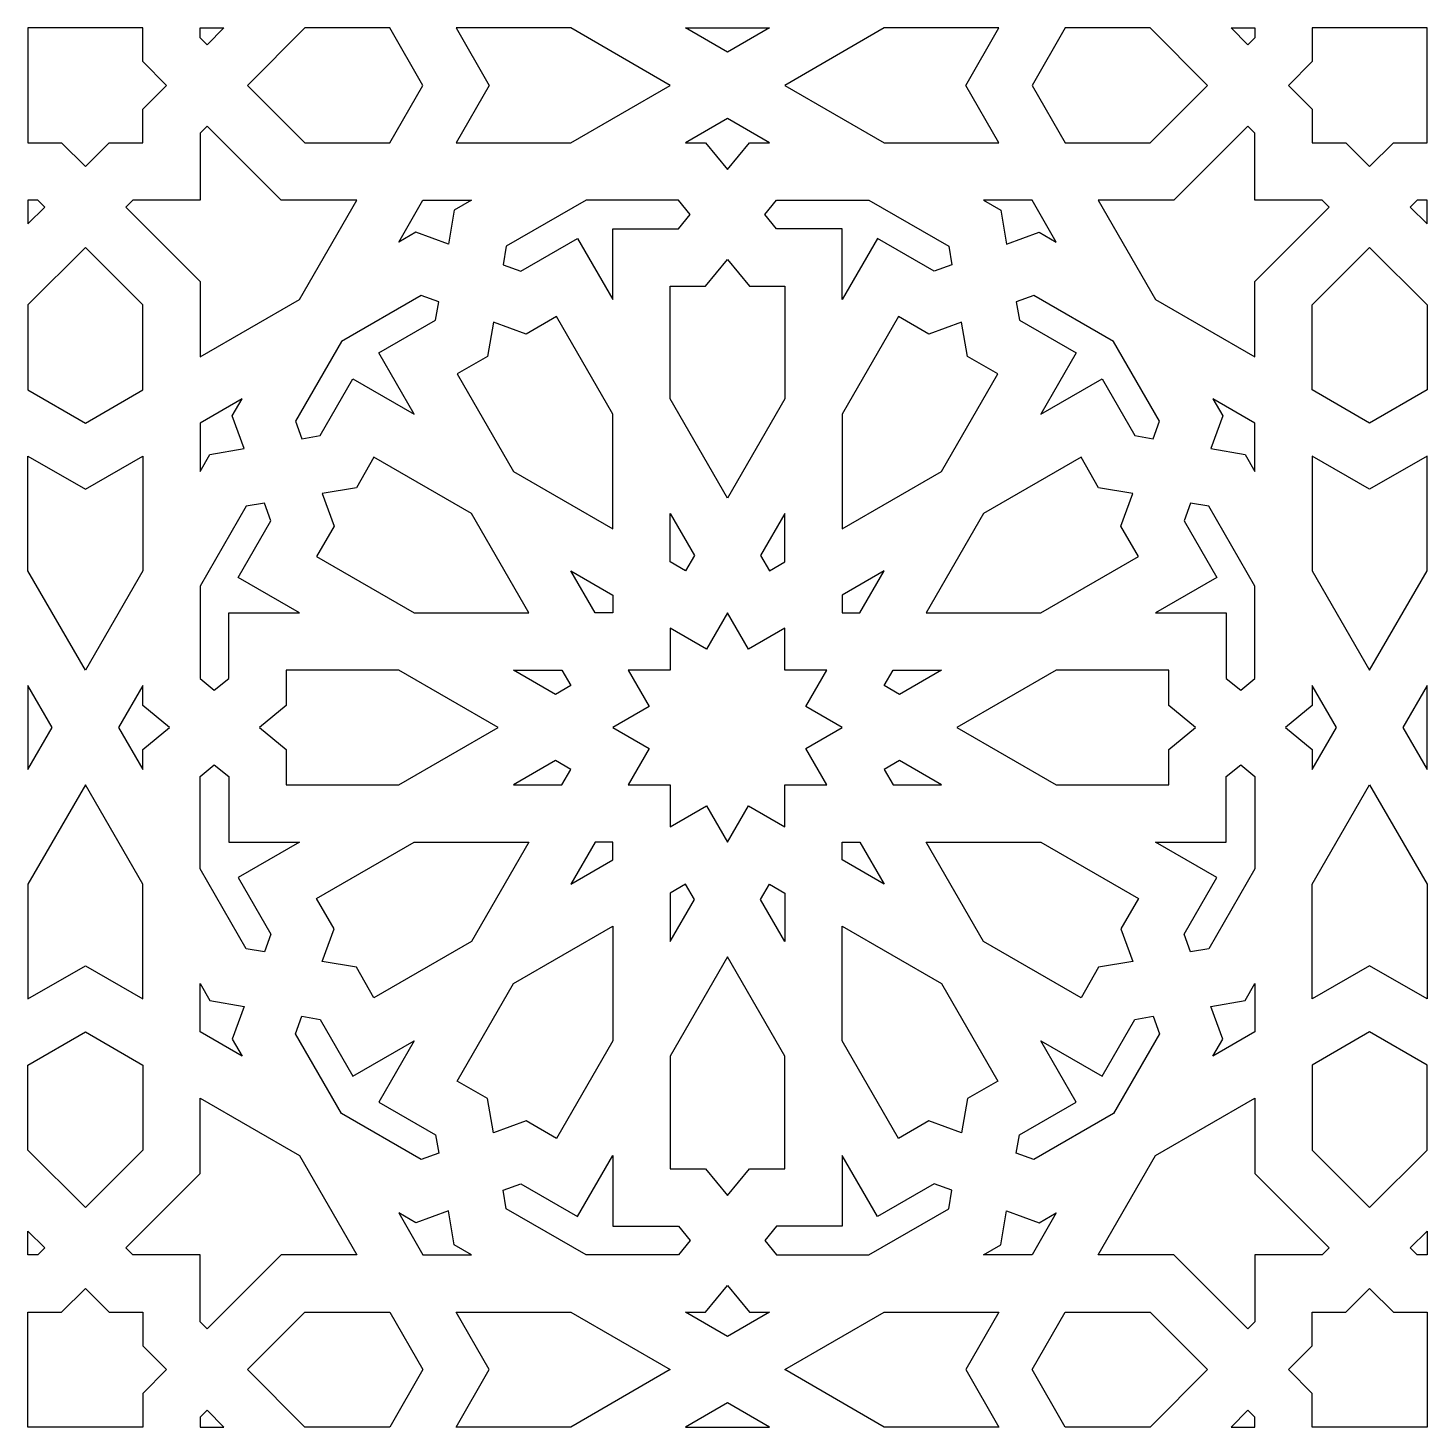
# Model space of a CAD drawing. Extents: x -638 to 638, y -440 to 440.
# Drawn here: x -567.5 to -467.5, y -50 to 50 of the extents above; entities that cross this region are included whole.
import ezdxf

# ---------------------------------------------------------------- set-up
doc = ezdxf.new("R2010")
doc.units = 0
doc.layers.add('PLAN_1', color=18, linetype='CONTINUOUS')

msp = doc.modelspace()

# ---------------------------------------------------------------- linework, layer by layer
at = {"layer": 'PLAN_1'}
for points in [[(-565.1, 50), (-567.5, 50), (-567.5, 49.99), (-567.5, 45.89), (-567.5, 41.79), (-567.5, 41.79), (-565.1, 41.79), (-563.4, 40.09), (-561.7, 41.79), (-559.3, 41.79), (-559.3, 41.79), (-559.3, 44.19), (-557.6, 45.89), (-557.6, 45.89), (-557.6, 45.89), (-557.6, 45.9), (-557.6, 45.9), (-559.3, 47.6), (-559.3, 49.99), (-559.3, 50), (-561.7, 50)], [(-553.5, 50), (-554.7, 48.8), (-555.2, 49.3), (-555.2, 50)], [(-539.27, 45.89), (-541.63, 50), (-547.7, 50), (-551.8, 45.89), (-547.7, 41.79), (-541.63, 41.79)], [(-521.6, 45.89), (-528.7, 50), (-536.9, 50), (-534.53, 45.89), (-536.9, 41.79), (-528.7, 41.79)], [(-515.92, 50), (-514.5, 50), (-517.5, 48.27), (-520.5, 50), (-519.08, 50)], [(-500.47, 45.89), (-498.1, 50), (-506.3, 50), (-513.4, 45.89), (-506.3, 41.79), (-498.1, 41.79)], [(-483.2, 45.89), (-487.3, 50), (-493.37, 50), (-495.73, 45.89), (-493.37, 41.79), (-487.3, 41.79)], [(-479.8, 50), (-479.8, 49.3), (-480.3, 48.8), (-481.5, 50)], [(-473.3, 50), (-475.7, 50), (-475.7, 49.99), (-475.7, 47.6), (-477.4, 45.9), (-477.4, 45.9), (-477.4, 45.89), (-477.4, 45.89), (-477.4, 45.89), (-475.7, 44.19), (-475.7, 41.79), (-475.7, 41.79), (-473.3, 41.79), (-471.6, 40.09), (-469.9, 41.79), (-467.5, 41.79), (-467.5, 41.79), (-467.5, 45.89), (-467.5, 49.99), (-467.5, 50), (-469.9, 50)], [(-517.5, 39.88), (-515.92, 41.79), (-514.5, 41.79), (-517.5, 43.52), (-520.5, 41.79), (-519.08, 41.79)], [(-554.7, 42.99), (-555.2, 42.49), (-555.2, 37.69), (-560, 37.69), (-560.5, 37.19), (-555.2, 31.89), (-555.2, 26.49), (-548.1, 30.59), (-544, 37.69), (-549.4, 37.69)], [(-486.9, 30.59), (-479.8, 26.49), (-479.8, 31.89), (-474.5, 37.19), (-475, 37.69), (-479.8, 37.69), (-479.8, 42.49), (-480.3, 42.99), (-485.6, 37.69), (-491, 37.69)], [(-566.3, 37.19), (-566.8, 37.69), (-567.5, 37.69), (-567.5, 35.99)], [(-537.44, 34.54), (-539.77, 35.4), (-541, 34.69), (-539.27, 37.69), (-535.8, 37.69), (-537.03, 36.98)], [(-525.7, 30.59), (-525.7, 35.64), (-521.01, 35.64), (-520.16, 36.67), (-521.01, 37.69), (-527.6, 37.69), (-533.31, 34.4), (-533.53, 33.08), (-532.28, 32.62), (-528.22, 34.96)], [(-509.3, 30.59), (-509.3, 35.64), (-513.99, 35.64), (-514.84, 36.67), (-513.99, 37.69), (-507.4, 37.69), (-501.69, 34.4), (-501.47, 33.08), (-502.72, 32.62), (-506.78, 34.96)], [(-495.73, 37.69), (-499.2, 37.69), (-497.97, 36.98), (-497.56, 34.54), (-495.23, 35.4), (-494, 34.69)], [(-467.5, 35.99), (-467.5, 37.69), (-468.2, 37.69), (-468.7, 37.19)], [(-567.5, 24.13), (-563.4, 21.76), (-559.3, 24.13), (-559.3, 30.2), (-563.4, 34.3), (-567.5, 30.2)], [(-467.5, 24.13), (-471.6, 21.76), (-475.7, 24.13), (-475.7, 30.2), (-471.6, 34.3), (-467.5, 30.2)], [(-517.5, 16.39), (-521.6, 23.49), (-521.6, 31.54), (-519.08, 31.54), (-517.5, 33.45), (-515.92, 31.54), (-513.4, 31.54), (-513.4, 23.49)], [(-539.9, 22.39), (-542.43, 26.77), (-538.37, 29.11), (-538.14, 30.42), (-539.39, 30.89), (-545.1, 27.59), (-548.39, 21.89), (-547.93, 20.64), (-546.62, 20.86), (-544.27, 24.92)], [(-489.9, 27.59), (-495.61, 30.89), (-496.86, 30.42), (-496.63, 29.11), (-492.57, 26.77), (-495.1, 22.39), (-490.73, 24.92), (-488.38, 20.86), (-487.07, 20.64), (-486.61, 21.89)], [(-534.23, 28.97), (-534.65, 26.53), (-536.83, 25.27), (-532.8, 18.3), (-525.7, 14.2), (-525.7, 22.4), (-529.73, 29.37), (-531.9, 28.11)], [(-500.77, 28.97), (-503.1, 28.11), (-505.27, 29.37), (-509.3, 22.4), (-509.3, 14.2), (-502.2, 18.3), (-498.17, 25.27), (-500.35, 26.53)], [(-552.04, 19.94), (-552.91, 22.27), (-552.2, 23.49), (-555.2, 21.76), (-555.2, 18.3), (-554.49, 19.52)], [(-479.8, 21.76), (-482.8, 23.49), (-482.09, 22.27), (-482.96, 19.94), (-480.51, 19.52), (-479.8, 18.3)], [(-563.4, 4.1), (-567.5, 11.2), (-567.5, 19.4), (-563.4, 17.03), (-559.3, 19.4), (-559.3, 11.2)], [(-546.48, 16.73), (-545.62, 14.4), (-546.87, 12.22), (-539.9, 8.2), (-531.7, 8.2), (-535.8, 15.3), (-542.77, 19.32), (-544.03, 17.14)], [(-488.52, 16.73), (-490.97, 17.14), (-492.23, 19.32), (-499.2, 15.3), (-503.3, 8.2), (-495.1, 8.2), (-488.13, 12.22), (-489.38, 14.4)], [(-467.5, 19.4), (-471.6, 17.03), (-475.7, 19.4), (-475.7, 11.2), (-471.6, 4.1), (-467.5, 11.2)], [(-548.1, 8.2), (-552.47, 10.72), (-550.13, 14.78), (-550.59, 16.03), (-551.91, 15.81), (-555.2, 10.1), (-555.2, 3.51), (-554.18, 2.66), (-553.15, 3.51), (-553.15, 8.2)], [(-479.8, 10.1), (-483.09, 15.81), (-484.41, 16.03), (-484.87, 14.78), (-482.53, 10.72), (-486.9, 8.2), (-481.85, 8.2), (-481.85, 3.51), (-480.82, 2.66), (-479.8, 3.51)], [(-520.5, 11.2), (-521.6, 11.83), (-521.6, 15.3), (-519.87, 12.3)], [(-513.4, 15.3), (-515.13, 12.3), (-514.5, 11.2), (-513.4, 11.83)], [(-525.7, 8.2), (-526.97, 8.2), (-528.7, 11.2), (-525.7, 9.47)], [(-506.3, 11.2), (-509.3, 9.47), (-509.3, 8.2), (-508.03, 8.2)], [(-525.7, 0), (-523.1, -1.5), (-524.6, -4.1), (-521.6, -4.1), (-521.6, -7.1), (-519, -5.6), (-517.5, -8.2), (-516, -5.6), (-513.4, -7.1), (-513.4, -4.1), (-510.4, -4.1), (-511.9, -1.5), (-509.3, 0), (-511.9, 1.5), (-510.4, 4.1), (-513.4, 4.1), (-513.4, 7.1), (-516, 5.6), (-517.5, 8.2), (-519, 5.6), (-521.6, 7.1), (-521.6, 4.1), (-524.6, 4.1), (-523.1, 1.5)], [(-550.96, 0), (-549.05, -1.58), (-549.05, -4.1), (-541, -4.1), (-533.9, 0), (-541, 4.1), (-549.05, 4.1), (-549.05, 1.58)], [(-528.7, 3), (-529.8, 2.37), (-532.8, 4.1), (-529.33, 4.1)], [(-502.2, 4.1), (-505.2, 2.37), (-506.3, 3), (-505.67, 4.1)], [(-501.1, 0), (-494, -4.1), (-485.95, -4.1), (-485.95, -1.58), (-484.04, 0), (-485.95, 1.58), (-485.95, 4.1), (-494, 4.1)], [(-567.5, 0), (-567.5, -3), (-565.77, 0), (-567.5, 3)], [(-561.03, 0), (-559.3, -3), (-559.3, -1.58), (-557.39, 0), (-559.3, 1.58), (-559.3, 3)], [(-477.61, 0), (-475.7, -1.58), (-475.7, -3), (-473.97, 0), (-475.7, 3), (-475.7, 1.58)], [(-469.23, 0), (-467.5, -3), (-467.5, 0), (-467.5, 3)], [(-548.1, -8.2), (-552.47, -10.72), (-550.13, -14.78), (-550.59, -16.03), (-551.91, -15.81), (-555.2, -10.1), (-555.2, -3.51), (-554.18, -2.66), (-553.15, -3.51), (-553.15, -8.2)], [(-528.7, -3), (-529.8, -2.37), (-532.8, -4.1), (-529.33, -4.1)], [(-502.2, -4.1), (-505.2, -2.37), (-506.3, -3), (-505.67, -4.1)], [(-479.8, -10.1), (-483.09, -15.81), (-484.41, -16.03), (-484.87, -14.78), (-482.53, -10.72), (-486.9, -8.2), (-481.85, -8.2), (-481.85, -3.51), (-480.82, -2.66), (-479.8, -3.51)], [(-563.4, -4.1), (-567.5, -11.2), (-567.5, -19.4), (-563.4, -17.03), (-559.3, -19.4), (-559.3, -11.2)], [(-467.5, -19.4), (-471.6, -17.03), (-475.7, -19.4), (-475.7, -11.2), (-471.6, -4.1), (-467.5, -11.2)], [(-546.48, -16.73), (-545.62, -14.4), (-546.87, -12.22), (-539.9, -8.2), (-531.7, -8.2), (-535.8, -15.3), (-542.77, -19.32), (-544.03, -17.14)], [(-525.7, -8.2), (-526.97, -8.2), (-528.7, -11.2), (-525.7, -9.47)], [(-506.3, -11.2), (-509.3, -9.47), (-509.3, -8.2), (-508.03, -8.2)], [(-488.52, -16.73), (-490.97, -17.14), (-492.23, -19.32), (-499.2, -15.3), (-503.3, -8.2), (-495.1, -8.2), (-488.13, -12.22), (-489.38, -14.4)], [(-520.5, -11.2), (-521.6, -11.83), (-521.6, -15.3), (-519.87, -12.3)], [(-513.4, -15.3), (-515.13, -12.3), (-514.5, -11.2), (-513.4, -11.83)], [(-534.23, -28.97), (-534.65, -26.53), (-536.83, -25.27), (-532.8, -18.3), (-525.7, -14.2), (-525.7, -22.4), (-529.73, -29.37), (-531.9, -28.11)], [(-500.77, -28.97), (-503.1, -28.11), (-505.27, -29.37), (-509.3, -22.4), (-509.3, -14.2), (-502.2, -18.3), (-498.17, -25.27), (-500.35, -26.53)], [(-517.5, -16.39), (-521.6, -23.49), (-521.6, -31.54), (-519.08, -31.54), (-517.5, -33.45), (-515.92, -31.54), (-513.4, -31.54), (-513.4, -23.49)], [(-552.04, -19.94), (-552.91, -22.27), (-552.2, -23.49), (-555.2, -21.76), (-555.2, -18.3), (-554.49, -19.52)], [(-479.8, -21.76), (-482.8, -23.49), (-482.09, -22.27), (-482.96, -19.94), (-480.51, -19.52), (-479.8, -18.3)], [(-539.9, -22.39), (-542.43, -26.77), (-538.37, -29.11), (-538.14, -30.42), (-539.39, -30.89), (-545.1, -27.59), (-548.39, -21.89), (-547.93, -20.64), (-546.62, -20.86), (-544.27, -24.92)], [(-489.9, -27.59), (-495.61, -30.89), (-496.86, -30.42), (-496.63, -29.11), (-492.57, -26.77), (-495.1, -22.39), (-490.73, -24.92), (-488.38, -20.86), (-487.07, -20.64), (-486.61, -21.89)], [(-567.5, -24.13), (-563.4, -21.76), (-559.3, -24.13), (-559.3, -30.2), (-563.4, -34.3), (-567.5, -30.2)], [(-467.5, -24.13), (-471.6, -21.76), (-475.7, -24.13), (-475.7, -30.2), (-471.6, -34.3), (-467.5, -30.2)], [(-554.7, -42.99), (-555.2, -42.49), (-555.2, -37.69), (-560, -37.69), (-560.5, -37.19), (-555.2, -31.89), (-555.2, -26.49), (-548.1, -30.59), (-544, -37.69), (-549.4, -37.69)], [(-486.9, -30.59), (-479.8, -26.49), (-479.8, -31.89), (-474.5, -37.19), (-475, -37.69), (-479.8, -37.69), (-479.8, -42.49), (-480.3, -42.99), (-485.6, -37.69), (-491, -37.69)], [(-525.7, -30.59), (-525.7, -35.64), (-521.01, -35.64), (-520.16, -36.67), (-521.01, -37.69), (-527.6, -37.69), (-533.31, -34.4), (-533.53, -33.08), (-532.28, -32.62), (-528.22, -34.96)], [(-509.3, -30.59), (-509.3, -35.64), (-513.99, -35.64), (-514.84, -36.67), (-513.99, -37.69), (-507.4, -37.69), (-501.69, -34.4), (-501.47, -33.08), (-502.72, -32.62), (-506.78, -34.96)], [(-537.44, -34.54), (-539.77, -35.4), (-541, -34.69), (-539.27, -37.69), (-535.8, -37.69), (-537.03, -36.98)], [(-495.73, -37.69), (-499.2, -37.69), (-497.97, -36.98), (-497.56, -34.54), (-495.23, -35.4), (-494, -34.69)], [(-566.3, -37.19), (-566.8, -37.69), (-567.5, -37.69), (-567.5, -35.99)], [(-467.5, -35.99), (-467.5, -37.69), (-468.2, -37.69), (-468.7, -37.19)], [(-517.5, -39.88), (-515.92, -41.79), (-514.5, -41.79), (-517.5, -43.52), (-520.5, -41.79), (-519.08, -41.79)], [(-565.1, -50), (-567.5, -50), (-567.5, -49.99), (-567.5, -45.89), (-567.5, -41.79), (-567.5, -41.79), (-565.1, -41.79), (-563.4, -40.09), (-561.7, -41.79), (-559.3, -41.79), (-559.3, -41.79), (-559.3, -44.19), (-557.6, -45.89), (-557.6, -45.89), (-557.6, -45.89), (-557.6, -45.9), (-557.6, -45.9), (-559.3, -47.6), (-559.3, -49.99), (-559.3, -50), (-561.7, -50)], [(-473.3, -50), (-475.7, -50), (-475.7, -49.99), (-475.7, -47.6), (-477.4, -45.9), (-477.4, -45.9), (-477.4, -45.89), (-477.4, -45.89), (-477.4, -45.89), (-475.7, -44.19), (-475.7, -41.79), (-475.7, -41.79), (-473.3, -41.79), (-471.6, -40.09), (-469.9, -41.79), (-467.5, -41.79), (-467.5, -41.79), (-467.5, -45.89), (-467.5, -49.99), (-467.5, -50), (-469.9, -50)], [(-539.27, -45.89), (-541.63, -50), (-547.7, -50), (-551.8, -45.89), (-547.7, -41.79), (-541.63, -41.79)], [(-521.6, -45.89), (-528.7, -50), (-536.9, -50), (-534.53, -45.89), (-536.9, -41.79), (-528.7, -41.79)], [(-500.47, -45.89), (-498.1, -50), (-506.3, -50), (-513.4, -45.89), (-506.3, -41.79), (-498.1, -41.79)], [(-483.2, -45.89), (-487.3, -50), (-493.37, -50), (-495.73, -45.89), (-493.37, -41.79), (-487.3, -41.79)], [(-553.5, -50), (-554.7, -48.8), (-555.2, -49.3), (-555.2, -50)], [(-515.92, -50), (-514.5, -50), (-517.5, -48.27), (-520.5, -50), (-519.08, -50)], [(-479.8, -50), (-479.8, -49.3), (-480.3, -48.8), (-481.5, -50)]]:
    msp.add_lwpolyline(points, close=True, dxfattribs=at)

doc.saveas('drawing.dxf')
